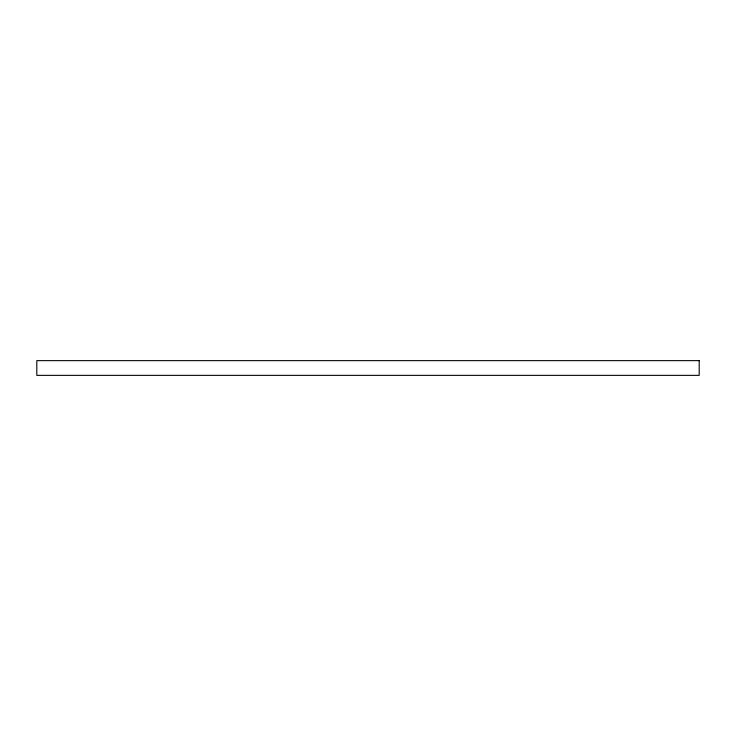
<?xml version="1.0" encoding="UTF-8"?>
<svg xmlns="http://www.w3.org/2000/svg" width="736" height="736" viewBox="0 0 736 736"><rect width="100%" height="100%" fill="white"/><g stroke="black" fill="none" stroke-linecap="round" stroke-linejoin="round"><path stroke-width="1.1" d="M699.2 360.64L36.8 360.64L36.8 375.36L699.2 375.36L699.2 360.64"/></g></svg>
